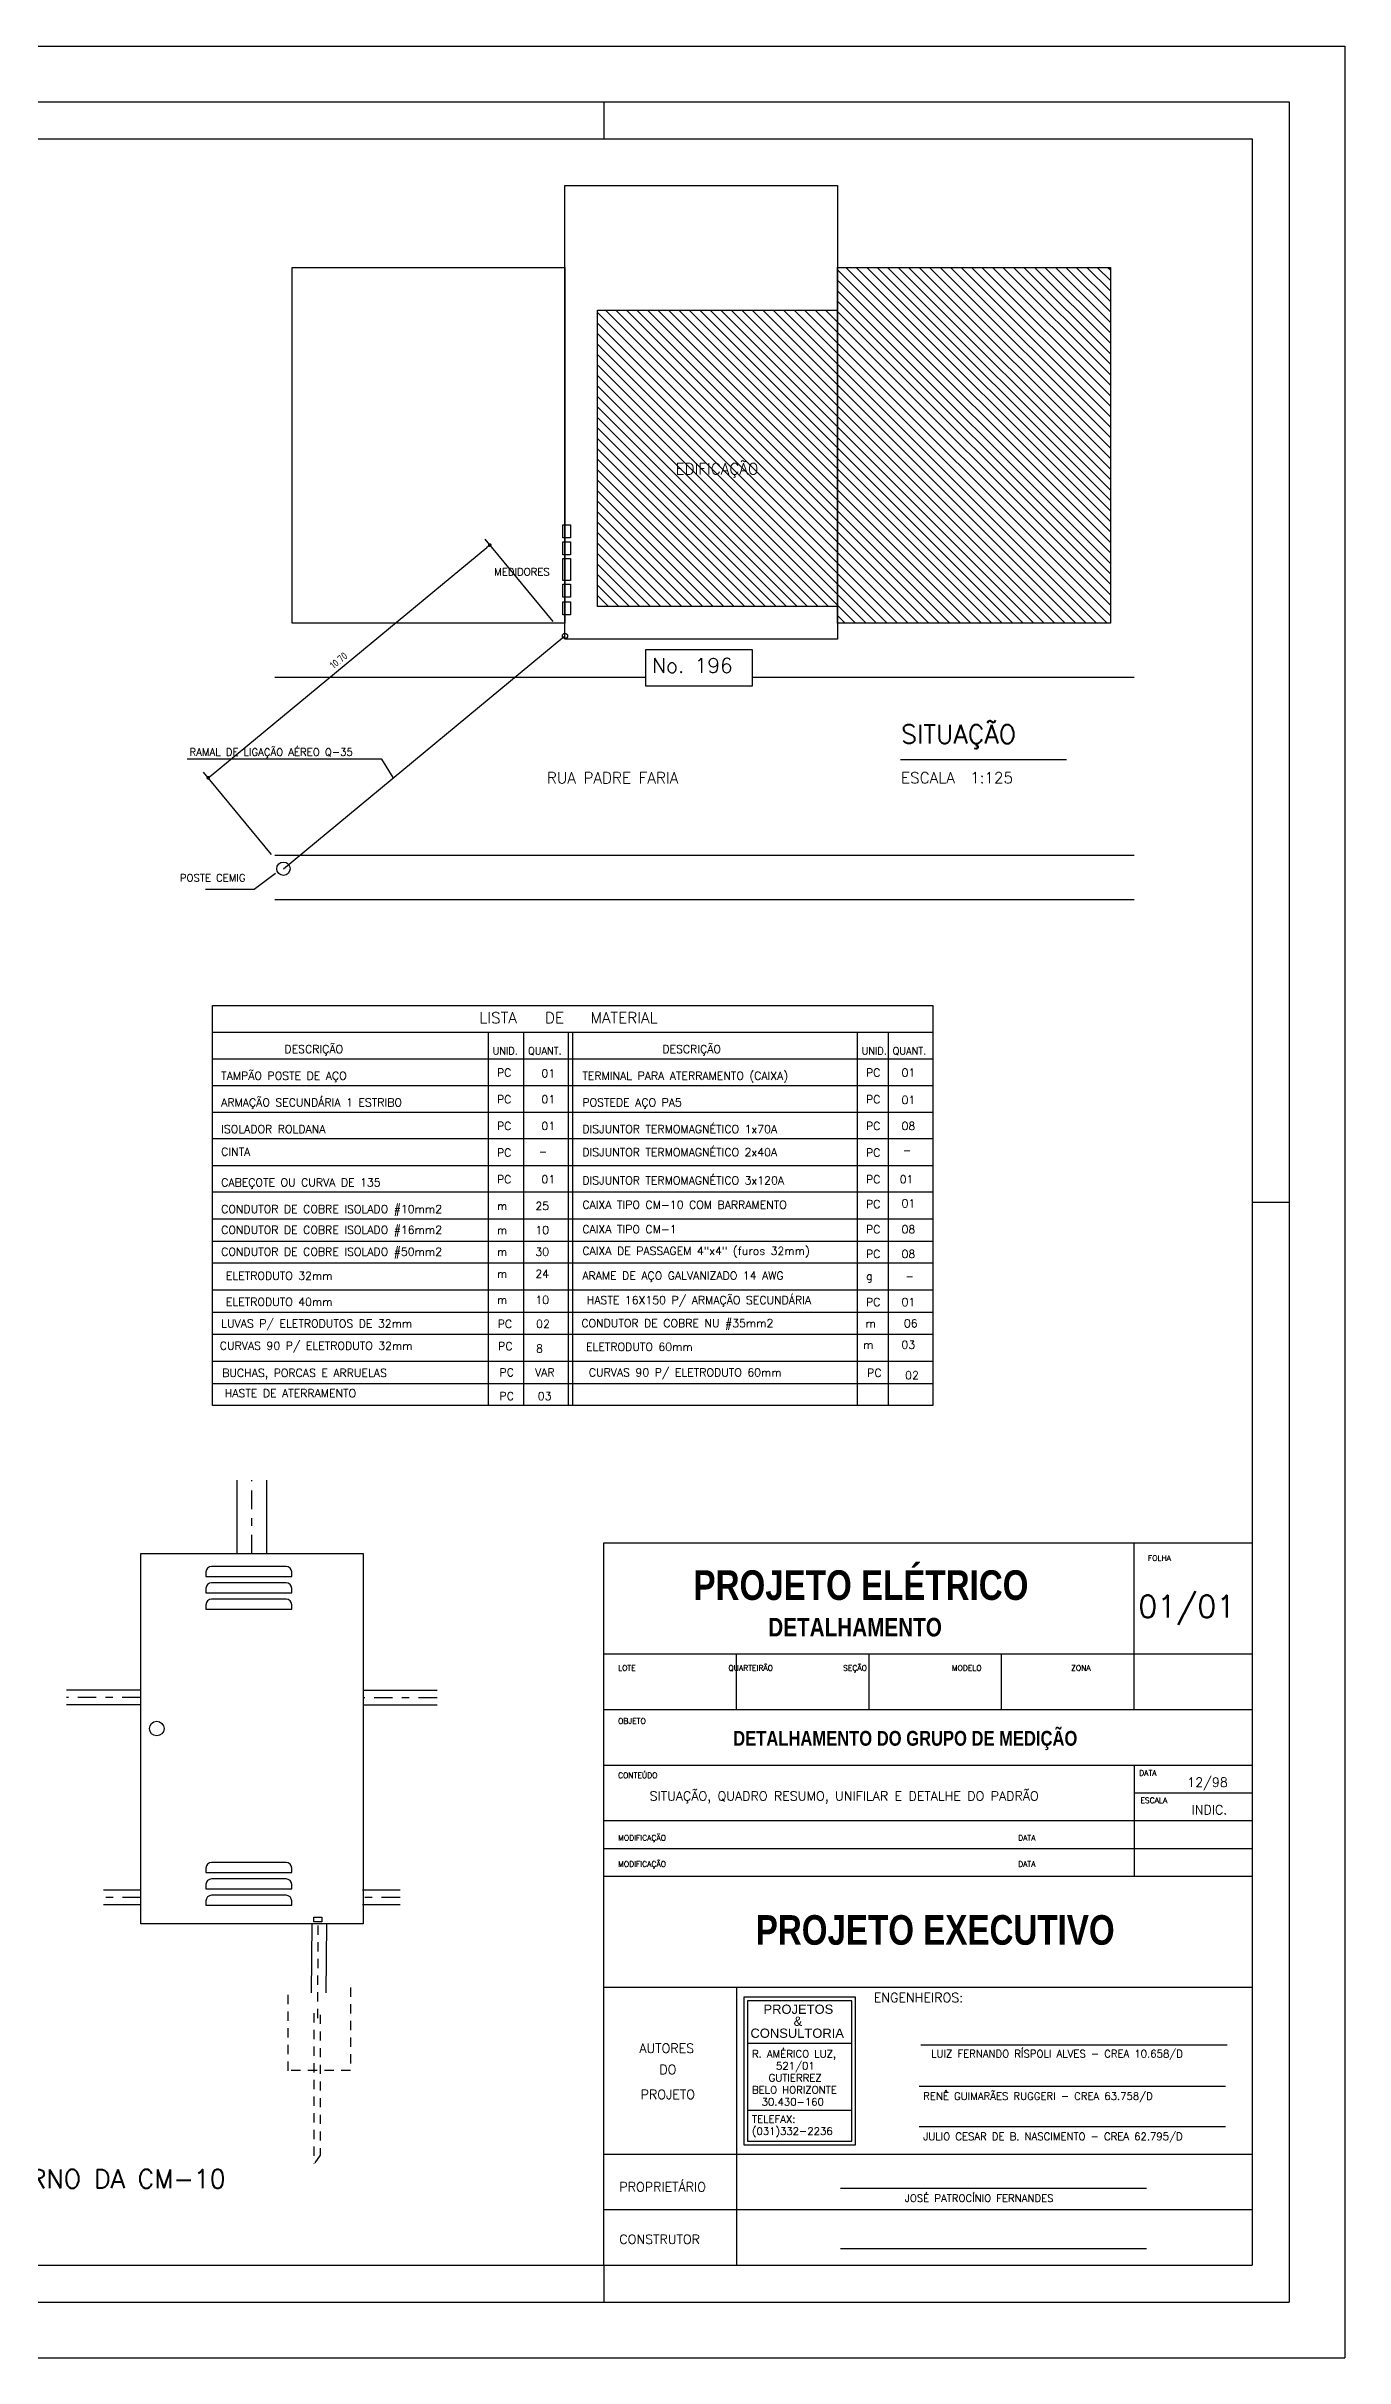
# Model space of a CAD drawing. Extents: x 34.9 to 78.4, y 14.2 to 45.4.
# Drawn here: x 60.88 to 78.41, y 14.24 to 45.44 of the extents above; entities that cross this region are included whole.
import ezdxf

# ---------------------------------------------------------------- set-up
doc = ezdxf.new("R2010")
doc.units = 0
doc.header["$LTSCALE"] = 0.5
doc.header["$MEASUREMENT"] = 0
doc.linetypes.add('DASHDOT', pattern=[1, 0.5, -0.25, 0, -0.25])
doc.linetypes.add('HIDDEN', pattern=[0.375, 0.25, -0.125])
doc.layers.get('0').update_dxf_attribs({"linetype": 'CONTINUOUS'})
doc.layers.get('DEFPOINTS').update_dxf_attribs({"linetype": 'CONTINUOUS'})
for name, color, linetype in [('CARIMBO', 4, 'CONTINUOUS'), ('FORMATO', 2, 'CONTINUOUS'), ('HACHURA-DET', 1, 'CONTINUOUS'), ('MEDICAO', 4, 'CONTINUOUS'), ('MEDICAO-ELETRICA', 7, 'CONTINUOUS'), ('SITUACAO', 2, 'CONTINUOUS'), ('TEXT_MEDICAO', 2, 'CONTINUOUS'), ('TEXTO-GERAL', 3, 'CONTINUOUS'), ('TITULOS', 6, 'CONTINUOUS')]:
    doc.layers.add(name, color=color, linetype=linetype)
doc.styles.add('ROMANS', font='romans.shx')
doc.styles.add('SANSSERIF', font='sas_____.pfb')
doc.styles.add('SANSSERIFBOLD', font='sasb____.pfb', dxfattribs={"height": 0.004})
doc.styles.get("Standard").update_dxf_attribs({"font": 'ISOCP'})
doc.dimstyles.new('MEDICAO$0', dxfattribs={"dimtxt": 0.1, "dimasz": 0.05, "dimexe": 0.1, "dimexo": 0.25, "dimgap": 0.05, "dimtad": 1, "dimdec": 4, "dimlfac": 100, "dimtxsty": 'ROMANS', "dimblk1": 'DOT', "dimblk2": 'DOT', "dimsah": 1, "dimcen": 2.5, "dimclrd": 1, "dimclre": 1, "dimclrt": 2, "dimazin": 3, "dimtfac": 1, "dimtdec": 4, "dimtmove": 0, "dimatfit": 3, "dimtvp": 1, "dimtolj": 1})

# ---------------------------------------------------------------- blocks, each defined once
blk = doc.blocks.new('A1')
at = {"layer": 'FORMATO', "color": 1}
for p, q in [((-42.8, 30.45), (0.75, 30.45)), ((0.75, 30.45), (0.75, -0.75)), ((-9.25, 29.7), (-9.25, 29.2)), ((-0.5, 14.85), (0, 14.85)), ((-9.25, 0.5), (-9.25, 0)), ((-42.8, -0.75), (0.75, -0.75))]:
    blk.add_line(p, q, dxfattribs=at)
at = {"layer": 'FORMATO'}
for p, q in [((-41.3, 29.7), (0, 29.7)), ((0, 29.7), (0, 0)), ((-42.05, 0), (0, 0))]:
    blk.add_line(p, q, dxfattribs=at)
at = {"layer": 'FORMATO', "color": 8}
for p, q in [((-40.8, 29.2), (-0.5, 29.2)), ((-0.5, 29.2), (-0.5, 0.5)), ((-40.8, 0.5), (-0.5, 0.5))]:
    blk.add_line(p, q, dxfattribs=at)
blk = doc.blocks.new('A1_50')
at = {"layer": 'FORMATO'}
blk.add_blockref('A1', (57.821, 13.702), dxfattribs=at)
blk = doc.blocks.new('CM-10-EF')
at = {"layer": 'MEDICAO'}
for p, q in [((0.1762, 0.9501), (0.1762, 0.938)), ((0.1762, 0.938), (0.4075, 0.938)), ((0.3925, 0.9651), (0.1912, 0.9651)), ((0.4075, 0.938), (0.4075, 0.9501)), ((0.1762, 0.9058), (0.1762, 0.8938)), ((0.1762, 0.8938), (0.4075, 0.8938)), ((0.3925, 0.9208), (0.1912, 0.9208)), ((0.3925, 0.8766), (0.1912, 0.8766)), ((0.4075, 0.8938), (0.4075, 0.9058)), ((0.1762, 0.8616), (0.1762, 0.8495)), ((0.1762, 0.8495), (0.4075, 0.8495)), ((0.4075, 0.8495), (0.4075, 0.8616)), ((0.1762, 0.1508), (0.1762, 0.1388)), ((0.1762, 0.1388), (0.4075, 0.1388)), ((0.3925, 0.1658), (0.1912, 0.1658)), ((0.4075, 0.1388), (0.4075, 0.1508)), ((0.1762, 0.1065), (0.1762, 0.0945)), ((0.1762, 0.0945), (0.4075, 0.0945)), ((0.3925, 0.1215), (0.1912, 0.1215)), ((0.3925, 0.0773), (0.1912, 0.0773)), ((0.4075, 0.0945), (0.4075, 0.1065)), ((0.1762, 0.0623), (0.1762, 0.0502)), ((0.1762, 0.0502), (0.4075, 0.0502)), ((0.4075, 0.0502), (0.4075, 0.0623))]:
    blk.add_line(p, q, dxfattribs=at)
blk.add_lwpolyline([(0, 0), (0, 1), (0.6, 1), (0.6, 0)], close=True, dxfattribs=at)
blk.add_circle((0.0433, 0.5273), 0.0197, dxfattribs=at)
for centre, start, end in [((0.1912, 0.9501), 90, 180), ((0.3925, 0.9501), 0, 90), ((0.1912, 0.9058), 90, 180), ((0.1912, 0.8616), 90, 180), ((0.3925, 0.9058), 0, 90), ((0.3925, 0.8616), 0, 90), ((0.1912, 0.1508), 90, 180), ((0.3925, 0.1508), 0, 90), ((0.1912, 0.1065), 90, 180), ((0.1912, 0.0623), 90, 180), ((0.3925, 0.1065), 0, 90), ((0.3925, 0.0623), 0, 90)]:
    blk.add_arc(centre, 0.015, start, end, dxfattribs=at)
blk = doc.blocks.new('_DOT')
at = {"color": 0, "linetype": 'BYBLOCK'}
blk.add_line((-0.5, 0), (-1, 0), dxfattribs=at)
at = {"color": 0, "linetype": 'BYBLOCK', "const_width": 0.5}
blk.add_lwpolyline([(-0.25, 0, 1), (0.25, 0, 1)], format="xyb", close=True, dxfattribs=at)
blk = doc.blocks.new('*D11')
at = {"color": 1, "linetype": 'BYBLOCK'}
for p, q in [((67.724, 37.674), (66.805, 38.785)), ((63.107, 35.598), (66.83, 38.676)), ((63.924, 34.532), (63.005, 35.643))]:
    blk.add_line(p, q, dxfattribs=at)
at = {"layer": 'DEFPOINTS', "color": 0, "linetype": 'BYBLOCK'}
for p in [(66.868, 38.708), (67.883, 37.481), (64.083, 34.339)]:
    blk.add_point(p, dxfattribs=at)
at = {"color": 1, "linetype": 'BYBLOCK', "xscale": 0.05, "yscale": 0.05, "zscale": 0.05}
for p, rotation in [((66.868, 38.708), 39.58877704600268), ((63.069, 35.566), 219.5887770460027)]:
    blk.add_blockref('_DOT', p, dxfattribs=dict(at, rotation=rotation))
at = {"color": 2, "linetype": 'CONTINUOUS'}
blk.add_text('10.70', height=0.1, rotation=39.5888, dxfattribs=at).set_placement((64.761, 37.03))

msp = doc.modelspace()

# ---------------------------------------------------------------- hatches: boundary and pattern name
at = {"layer": 'HACHURA-DET', "linetype": 'CONTINUOUS'}
h = msp.add_hatch(dxfattribs=at)
h.set_pattern_fill('ANSI31', color=256, scale=0.8, angle=90, style=0)
h.paths.add_polyline_path([(71.5624237, 37.879268), (71.5624237, 41.879268), (68.3224237, 41.879268), (68.3224237, 37.879268)])
h.paths.add_polyline_path([(71.5624237, 42.4553948), (75.2424237, 42.4553948), (75.2424237, 37.6553948), (71.5624237, 37.6553948)])
h.paths.add_polyline_path([(69.3462246, 39.5537563), (70.6533674, 39.5537563), (70.6533674, 39.8966134), (69.3462246, 39.8966134)], flags=24)

# ---------------------------------------------------------------- linework, layer by layer
at = {"layer": 'CARIMBO', "color": 6}
for p, q in [((68.405879, 25.2404063), (77.155879, 25.2404063)), ((68.405879, 15.4904063), (68.405879, 25.2404063)), ((68.405879, 23.7404063), (77.155879, 23.7404063)), ((68.405879, 22.9904063), (77.155879, 22.9904063)), ((68.405879, 22.2404063), (77.155879, 22.2404063)), ((68.405879, 20.7404063), (77.155879, 20.7404063)), ((68.405879, 19.2404063), (77.155879, 19.2404063)), ((68.405879, 16.9904063), (77.155879, 16.9904063)), ((68.405879, 16.2404063), (77.155879, 16.2404063))]:
    msp.add_line(p, q, dxfattribs=at)
at = {"layer": 'CARIMBO', "color": 4}
for p, q in [((75.565879, 23.7404063), (75.565879, 25.2404063)), ((70.195879, 22.9904063), (70.195879, 23.7404063)), ((71.985879, 22.9904063), (71.985879, 23.7404063)), ((73.775879, 22.9904063), (73.775879, 23.7404063)), ((75.565879, 22.9904063), (75.565879, 23.7404063)), ((75.565879, 22.2404063), (75.565879, 21.4904063)), ((68.405879, 21.4904063), (77.155879, 21.4904063)), ((68.405879, 21.1154063), (77.155879, 21.1154063)), ((70.195879, 19.2404063), (70.195879, 15.4904063)), ((72.6855904, 18.4630996), (76.8169148, 18.4630996)), ((72.6638302, 17.9073309), (76.7951547, 17.9073309)), ((72.6638302, 17.3641289), (76.7951547, 17.3641289)), ((71.6013319, 16.5302864), (75.7326564, 16.5302864)), ((71.6013319, 15.7166202), (75.7326564, 15.7166202))]:
    msp.add_line(p, q, dxfattribs=at)
at = {"layer": 'CARIMBO'}
for p, q in [((77.155879, 25.2404063), (77.155879, 15.4904063)), ((75.565879, 21.8654063), (77.155879, 21.8654063)), ((75.565879, 21.4904063), (75.565879, 20.7404063)), ((68.405879, 15.4904063), (77.155879, 15.4904063))]:
    msp.add_line(p, q, dxfattribs=at)
at = {"layer": 'CARIMBO', "color": 2}
for p, q in [((70.3481312, 18.4848084), (71.7527922, 18.4848084)), ((70.3481312, 17.5840896), (71.7527922, 17.5840896))]:
    msp.add_line(p, q, dxfattribs=at)
msp.add_lwpolyline([(70.2981312, 19.107993), (70.2981312, 17.1129745), (71.8027922, 17.1129745), (71.8027922, 19.107993)], close=True, dxfattribs=at)
at = {"layer": 'CARIMBO'}
msp.add_lwpolyline([(70.3481312, 19.057993), (70.3481312, 17.1629745), (71.7527922, 17.1629745), (71.7527922, 19.057993)], close=True, dxfattribs=at)
for p in [(70.195879, 22.9904063), (71.985879, 22.9904063), (73.775879, 22.9904063), (75.565879, 22.9904063)]:
    msp.add_point(p, dxfattribs=at)
at = {"layer": 'MEDICAO', "color": 2}
for p, q in [((63.4574152, 25.0962389), (63.4574152, 26.0870622)), ((63.8574152, 25.0962389), (63.8574152, 26.0870622)), ((62.1574152, 23.2533883), (61.1574152, 23.2533883)), ((66.1574152, 23.2472769), (65.1574152, 23.2472769)), ((62.1574152, 23.0533883), (61.1574152, 23.0533883)), ((66.1574152, 23.0472769), (65.1574152, 23.0472769)), ((62.1621383, 20.5533883), (61.6574152, 20.5533883)), ((62.1621383, 20.3533883), (61.6574152, 20.3533883)), ((65.6574152, 20.5533883), (65.1526921, 20.5533883)), ((65.6574152, 20.3533883), (65.1526921, 20.3533883)), ((64.4617111, 19.1664877), (64.4698962, 20.0962389)), ((64.6617111, 19.1664877), (64.6698962, 20.0962389))]:
    msp.add_line(p, q, dxfattribs=at)
at = {"layer": 'MEDICAO', "color": 1, "linetype": 'DASHDOT'}
for p, q in [((63.6574152, 25.0962389), (63.6574152, 26.0870622)), ((62.1574152, 23.1533883), (61.1574152, 23.1533883)), ((66.1574152, 23.1472769), (65.1574152, 23.1472769)), ((62.1621383, 20.4533883), (61.6574152, 20.4533883)), ((65.6574152, 20.4533883), (65.1526921, 20.4533883))]:
    msp.add_line(p, q, dxfattribs=at)
at = {"layer": 'MEDICAO-ELETRICA', "color": 2, "linetype": 'HIDDEN'}
for p, q in [((64.5496316, 20.0758349), (64.5414465, 18.7575808)), ((64.1495184, 18.1127464), (64.1495184, 19.2120064)), ((64.9880808, 19.2362464), (64.9880808, 18.1193584)), ((64.491588, 18.8898088), (64.491588, 16.8618688)), ((64.5771048, 18.870856), (64.5771048, 16.9755832)), ((64.9880808, 18.1193584), (64.16016, 18.1193584)), ((64.5788952, 16.97338), (64.4961624, 16.8534928))]:
    msp.add_line(p, q, dxfattribs=at)
at = {"layer": 'MEDICAO-ELETRICA', "color": 2}
msp.add_lwpolyline([(64.495538, 20.1228845), (64.495538, 20.1895493), (64.6008188, 20.1895493), (64.6008188, 20.1228845)], close=True, dxfattribs=at)
at = {"layer": 'SITUACAO', "color": 4}
for p, q in [((67.8830826, 37.4812432), (67.8830826, 38.3854898)), ((64.0833187, 34.3390586), (67.8830826, 37.4812432))]:
    msp.add_line(p, q, dxfattribs=at)
at = {"layer": 'SITUACAO'}
for p, q in [((63.9673388, 36.9231801), (68.9690332, 36.9231801)), ((70.4137111, 36.9231801), (75.5618502, 36.9231801)), ((65.4111335, 35.8161851), (62.7847098, 35.8161851)), ((65.563584, 35.5709265), (65.4111335, 35.8161851)), ((63.9673388, 34.5231801), (75.5618502, 34.5231801)), ((63.9673388, 33.9231801), (75.5618502, 33.9231801))]:
    msp.add_line(p, q, dxfattribs=at)
for points in [[(67.8824237, 37.439268), (67.8824237, 43.559268), (71.5624237, 43.559268), (71.5624237, 37.439268)], [(64.2024237, 37.6553948), (64.2024237, 42.4553948), (67.8824237, 42.4553948), (67.8824237, 37.6553948)], [(71.5624237, 37.6553948), (71.5624237, 42.4553948), (75.2424237, 42.4553948), (75.2424237, 37.6553948)], [(68.3224237, 37.879268), (68.3224237, 41.879268), (71.5624237, 41.879268), (71.5624237, 37.879268)], [(68.9690332, 37.2926579), (68.9690332, 36.8052224), (70.4137111, 36.8052224), (70.4137111, 37.2926579)]]:
    msp.add_lwpolyline(points, close=True, dxfattribs=at)
at = {"layer": 'SITUACAO', "color": 4}
for points in [[(67.9571763, 38.8038782), (67.8521763, 38.8038782), (67.8521763, 38.9788782), (67.9571763, 38.9788782)], [(67.9571763, 38.5763783), (67.8521763, 38.5763783), (67.8521763, 38.7513783), (67.9571763, 38.7513783)], [(67.9571763, 38.2305788), (67.8521763, 38.2305788), (67.8521763, 38.5238788), (67.9571763, 38.5238788)], [(67.9571763, 38.003079), (67.8521763, 38.003079), (67.8521763, 38.178079), (67.9571763, 38.178079)], [(67.9571763, 37.7664792), (67.8521763, 37.7664792), (67.8521763, 37.9414792), (67.9571763, 37.9414792)]]:
    msp.add_lwpolyline(points, close=True, dxfattribs=at)
at = {"layer": 'SITUACAO'}
for centre, radius in [((67.8830826, 37.4812432), 0.0348509), ((64.0833187, 34.3390586), 0.0901294)]:
    msp.add_circle(centre, radius, dxfattribs=at)
at = {"layer": 'TEXT_MEDICAO', "color": 4}
for p, q in [((63.1251704, 27.0926961), (63.1251704, 32.4926961)), ((63.1251704, 32.4926961), (72.8451704, 32.4926961)), ((72.8451704, 32.4926961), (72.8451704, 27.0926961)), ((63.1251704, 32.1326961), (72.8451704, 32.1326961)), ((67.9251704, 32.1326961), (67.9251704, 27.0926961)), ((67.9851704, 32.1326961), (67.9851704, 27.0926961)), ((72.8451704, 27.0926961), (63.1251704, 27.0926961))]:
    msp.add_line(p, q, dxfattribs=at)
at = {"layer": 'TEXT_MEDICAO'}
for p, q in [((66.8451704, 32.1326961), (66.8451704, 27.0926961)), ((67.3251704, 32.1326961), (67.3251704, 27.0926961)), ((71.8251704, 32.1326961), (71.8251704, 27.0926961)), ((72.2451704, 32.1326961), (72.2451704, 27.0926961)), ((63.1251704, 31.7726961), (72.8451704, 31.7726961)), ((63.1251704, 31.4126961), (72.8451704, 31.4126961)), ((63.1251704, 31.0526961), (72.8451704, 31.0526961)), ((72.8451704, 30.6926961), (63.1251704, 30.6926961)), ((63.1251704, 30.3326961), (72.8451704, 30.3326961)), ((72.8451704, 29.9726961), (63.1251704, 29.9726961)), ((63.1251704, 29.6126961), (72.8451704, 29.6126961)), ((63.1251704, 29.3126961), (72.8451704, 29.3126961)), ((72.8451704, 29.0126961), (63.1251704, 29.0126961)), ((63.1251704, 28.6526961), (72.8451704, 28.6526961)), ((63.1251704, 28.3526961), (72.8451704, 28.3526961)), ((72.8451704, 28.0526961), (63.1251704, 28.0526961)), ((63.1251704, 27.6926961), (72.8451704, 27.6926961)), ((63.1251704, 27.3926961), (72.8451704, 27.3926961))]:
    msp.add_line(p, q, dxfattribs=at)
at = {"layer": 'TEXTO-GERAL', "color": 2}
for p, q in [((63.68699, 34.0586429), (63.0308573, 34.0586429)), ((63.9768423, 34.2757263), (63.68699, 34.0586429))]:
    msp.add_line(p, q, dxfattribs=at)
at = {"layer": 'TITULOS', "color": 8}
msp.add_line((72.4087089, 35.8124219), (74.6508428, 35.8124219), dxfattribs=at)

# ---------------------------------------------------------------- block references
at = {"layer": 'FORMATO'}
msp.add_blockref('A1_50', (19.8345234, 1.2881592), dxfattribs=at)
at = {"layer": 'MEDICAO', "xscale": 5, "yscale": 5, "zscale": 5}
msp.add_blockref('CM-10-EF', (62.1574152, 20.0962389), dxfattribs=at)

# ---------------------------------------------------------------- texts
at = {"layer": 'CARIMBO', "style": 'ROMANS'}
for s, p in [('-', (67.5313305, 30.4700536)), ('-', (72.4435358, 30.4875725)), ('-', (72.478623, 28.7882462)), ('LUIZ FERNANDO RÍSPOLI ALVES - CREA 10.658/D', (72.823745, 18.2945602)), ('RENÊ GUIMARÃES RUGGERI - CREA 63.758/D', (72.7176721, 17.7219377)), ('TELEFAX:', (70.4066588, 17.4118254)), ('(031)332-2236', (70.4066588, 17.2499206)), ('JULIO CESAR DE B. NASCIMENTO - CREA 62.795/D', (72.7176721, 17.1787356)), ('JOSÉ PATROCÍNIO FERNANDES', (72.4690396, 16.3442845))]:
    msp.add_text(s, height=0.1, dxfattribs=at).set_placement(p)
at = {"layer": 'CARIMBO', "color": 6, "style": 'SANSSERIFBOLD', "width": 0.8}
for s, p in [('PROJETO ELÉTRICO', (69.6171077, 24.4692299)), ('PROJETO EXECUTIVO', (70.4572436, 19.8150359))]:
    msp.add_text(s, height=0.4, dxfattribs=at).set_placement(p)
at = {"layer": 'CARIMBO', "color": 2}
for s, height, style, p in [('FOLHA', 0.075, 'ROMANS', (75.7495189, 24.9960243)), ('LOTE                      QUARTEIRÃO                SEÇÃO                    MODELO                     ZONA', 0.075, 'ROMANS', (68.5997983, 23.5128783)), ('OBJETO', 0.075, 'ROMANS', (68.5997983, 22.7970063)), ('CONTEÚDO', 0.075, 'ROMANS', (68.5997983, 22.0634401)), ('DATA', 0.075, 'ROMANS', (75.6314811, 22.0971479)), ('ESCALA', 0.075, 'ROMANS', (75.6483437, 21.7263614)), ('MODIFICAÇÃO                                                                                    DATA', 0.075, 'ROMANS', (68.5997983, 21.2207435)), ('MODIFICAÇÃO                                                                                    DATA', 0.075, 'ROMANS', (68.5997983, 20.8668109)), ('PROJETOS', 0.125, 'SANSSERIF', (70.5622043, 18.8825284)), ('&', 0.125, 'SANSSERIF', (70.9685227, 18.7206236)), ('CONSULTORIA', 0.125, 'SANSSERIF', (70.3860852, 18.5587189)), ('R. AMÉRICO LUZ,', 0.1, 'ROMANS', (70.4066588, 18.2915351)), ('521/01', 0.1, 'ROMANS', (70.7307764, 18.1296303)), ('BELO HORIZONTE', 0.1, 'ROMANS', (70.4066588, 17.8058208)), ('GUTIERREZ', 0.1, 'ROMANS', (70.63145, 17.9677255)), ('30.430-160', 0.1, 'ROMANS', (70.5373515, 17.643916))]:
    msp.add_text(s, height=height, dxfattribs=dict(at, style=style)).set_placement(p)
at = {"layer": 'CARIMBO', "color": 6, "style": 'ROMANS'}
msp.add_text('01/01', height=0.3, dxfattribs=at).set_placement((75.6184929, 24.2319407))
at = {"layer": 'CARIMBO', "color": 4, "style": 'SANSSERIFBOLD', "width": 0.8}
for s, height, p in [('DETALHAMENTO', 0.25, (70.6261307, 23.9767083)), ('DETALHAMENTO DO GRUPO DE MEDIÇÃO', 0.2, (70.1534783, 22.5015104))]:
    msp.add_text(s, height=height, dxfattribs=at).set_placement(p)
at = {"layer": 'CARIMBO', "color": 4, "style": 'ROMANS'}
for s, p in [('SITUAÇÃO, QUADRO RESUMO, UNIFILAR E DETALHE DO PADRÃO', (69.0252808, 21.7603192)), ('12/98', (76.2806055, 21.9453728)), ('INDIC.', (76.3386839, 21.5741628)), ('ENGENHEIROS:', (72.0511235, 19.0399023))]:
    msp.add_text(s, height=0.125, dxfattribs=at).set_placement(p)
at = {"layer": 'CARIMBO', "color": 5, "style": 'ROMANS'}
for s, p in [('AUTORES', (68.8864616, 18.3555749)), ('DO', (69.1562624, 18.069058)), ('PROJETO', (68.9033242, 17.7319794)), ('PROPRIETÁRIO', (68.6166608, 16.4847884)), ('CONSTRUTOR', (68.6166608, 15.7769232))]:
    msp.add_text(s, height=0.125, dxfattribs=at).set_placement(p)
at = {"layer": 'SITUACAO', "style": 'ROMANS'}
for s, p in [('MEDIDORES', (66.9267773, 38.2957029)), ('RAMAL DE LIGAÇÃO AÉREO Q-35', (62.8163134, 35.8638817))]:
    msp.add_text(s, height=0.1, dxfattribs=at).set_placement(p)
at = {"layer": 'SITUACAO', "color": 3, "style": 'ROMANS'}
msp.add_text('No. 196', height=0.2, dxfattribs=at).set_placement((69.0577893, 36.9824716))
at = {"layer": 'TEXT_MEDICAO', "color": 3, "style": 'ROMANS'}
for s, height, p in [('LISTA   DE   MATERIAL', 0.15, (66.7251704, 32.2526961)), ('DESCRIÇÃO', 0.108, (64.0971492, 31.8502116)), ('UNID.', 0.096, (66.9051704, 31.8326961)), ('QUANT.', 0.096, (67.3851704, 31.8326961)), ('DESCRIÇÃO', 0.108, (69.1971492, 31.8502116)), ('UNID.', 0.096, (71.8851704, 31.8326961)), ('QUANT.', 0.096, (72.3051704, 31.8326961))]:
    msp.add_text(s, height=height, dxfattribs=at).set_placement(p)
at = {"layer": 'TEXT_MEDICAO', "style": 'ROMANS'}
for s, p in [('TAMPÃO POSTE DE AÇO', (63.2433426, 31.4902116)), ('PC', (66.9651704, 31.5326961)), ('01', (67.5651704, 31.5230726)), ('TERMINAL PARA ATERRAMENTO (CAIXA)', (68.1171492, 31.4902116)), ('PC', (71.9451704, 31.5326961)), ('01', (72.4251704, 31.5326961)), ('ARMAÇÃO SECUNDÁRIA 1 ESTRIBO', (63.2433426, 31.1302116)), ('PC', (66.9651704, 31.1726961)), ('01', (67.5651704, 31.1726961)), ('POSTEDE AÇO PA5', (68.1171492, 31.1302116)), ('PC', (71.9451704, 31.1726961)), ('01', (72.4251704, 31.1648007)), ('PC', (66.9651704, 30.8126961)), ('01', (67.5651704, 30.8126961)), ('DISJUNTOR TERMOMAGNÉTICO 1x70A', (68.1171492, 30.7702116)), ('PC', (71.9451704, 30.8126961)), ('08', (72.4251704, 30.8126961)), ('ISOLADOR ROLDANA', (63.2433426, 30.7702116)), ('DISJUNTOR TERMOMAGNÉTICO 2x40A', (68.1171492, 30.458658)), ('CINTA', (63.2433426, 30.4653586)), ('PC', (66.9651704, 30.4526961)), ('PC', (71.9451704, 30.4526961)), ('CABEÇOTE OU CURVA DE 135', (63.2433426, 30.0502116)), ('PC', (66.9651704, 30.0926961)), ('01', (67.5651704, 30.0926961)), ('DISJUNTOR TERMOMAGNÉTICO 3x120A', (68.1171492, 30.0778703)), ('PC', (71.9451704, 30.0926961)), ('01', (72.3998387, 30.0926961)), ('CONDUTOR DE COBRE ISOLADO #10mm2', (63.2433426, 29.6902116)), ('m', (66.9651704, 29.7326961)), ('25', (67.4829903, 29.7326961)), ('CAIXA TIPO CM-10 COM BARRAMENTO', (68.1171492, 29.7490082)), ('PC', (71.9451704, 29.758079)), ('01', (72.4251704, 29.7673131)), ('CONDUTOR DE COBRE ISOLADO #16mm2', (63.2433426, 29.4101605)), ('m', (66.9651704, 29.4084264)), ('10', (67.4829903, 29.4084264)), ('CAIXA TIPO CM-1', (68.1171492, 29.418258)), ('PC', (71.9451704, 29.4177639)), ('08', (72.4251704, 29.4177639)), ('CONDUTOR DE COBRE ISOLADO #50mm2', (63.2433426, 29.1153698)), ('m', (66.9651704, 29.1136358)), ('30', (67.4829903, 29.1136358)), ('CAIXA DE PASSAGEM 4"x4" (furos 32mm)', (68.1171492, 29.1259011)), ('PC', (71.9451704, 29.0849062)), ('08', (72.4251704, 29.0849062)), ('ELETRODUTO 32mm', (63.3071637, 28.7913516)), ('m', (66.9651704, 28.8188452)), ('24', (67.4829903, 28.8188452)), ('ARAME DE AÇO GALVANIZADO 14 AWG', (68.1171492, 28.7926726)), ('g', (71.9451704, 28.7877672)), ('ELETRODUTO 40mm', (63.3071637, 28.4376029)), ('m', (66.9651704, 28.4650964)), ('10', (67.4829903, 28.4650964)), ('HASTE 16X150 P/ ARMAÇÃO SECUNDÁRIA', (68.1771492, 28.4617413)), ('PC', (71.9451704, 28.4357581)), ('01', (72.4251704, 28.4357581)), ('LUVAS P/ ELETRODUTOS DE 32mm', (63.2433426, 28.1460146)), ('PC', (66.9756087, 28.1408267)), ('02', (67.4934286, 28.1408267)), ('CONDUTOR DE COBRE NU #35mm2', (68.1033426, 28.1501605)), ('m', (71.9388703, 28.1484264)), ('06', (72.4566902, 28.1484264)), ('CURVAS 90 P/ ELETRODUTO 32mm', (63.22506, 27.8460146)), ('PC', (66.9805215, 27.8408267)), ('8', (67.4934286, 27.807969)), ('ELETRODUTO 60mm', (68.1671637, 27.8313516)), ('m', (71.9063845, 27.8588452)), ('03', (72.4242044, 27.8588452)), ('BUCHAS, PORCAS E ARRUELAS', (63.2571492, 27.4794458)), ('PC', (66.9984997, 27.4873131)), ('VAR', (67.4784997, 27.4873131)), ('CURVAS 90 P/ ELETRODUTO 60mm', (68.20506, 27.4860146)), ('PC', (71.9605215, 27.4808267)), ('02', (72.4734286, 27.447969)), ('HASTE DE ATERRAMENTO', (63.2918174, 27.2048286)), ('PC', (66.9984997, 27.1663189)), ('03', (67.5163196, 27.1663189))]:
    msp.add_text(s, height=0.108, dxfattribs=at).set_placement(p)
at = {"layer": 'TEXTO-GERAL', "color": 4, "style": 'ROMANS'}
msp.add_text('EDIFICAÇÃO', height=0.15, dxfattribs=at).set_placement((69.374796, 39.6608991))
at = {"layer": 'TEXTO-GERAL', "style": 'ROMANS'}
for s, height, p in [('RUA PADRE FARIA', 0.15, (67.6377773, 35.4905557)), ('POSTE CEMIG', 0.1, (62.6856945, 34.1649912))]:
    msp.add_text(s, height=height, dxfattribs=at).set_placement(p)
at = {"layer": 'TITULOS', "color": 6, "style": 'ROMANS'}
for s, p in [('SITUAÇÃO', (72.4181296, 36.0289491)), ('DETALHE INTERNO DA CM-10', (58.3751976, 16.5308406))]:
    msp.add_text(s, height=0.25, dxfattribs=at).set_placement(p)
at = {"layer": 'TITULOS', "color": 4, "style": 'ROMANS'}
msp.add_text('ESCALA  1:125', height=0.15, dxfattribs=at).set_placement((72.4181296, 35.4923382))

# ---------------------------------------------------------------- dimensions: what is measured, and where the dimension line sits
at = {"layer": 'SITUACAO'}
dim = msp.add_aligned_dim(p1=(64.0833187, 34.3390586), p2=(67.8830826, 37.4812432), distance=1.5920998, text='{10.70}', dimstyle='MEDICAO$0', dxfattribs=at)
dim.commit()
dim.dimension.update_dxf_attribs({"geometry": '*D11', "text_midpoint": (64.9048711, 37.2141474)})

doc.saveas('drawing.dxf')
